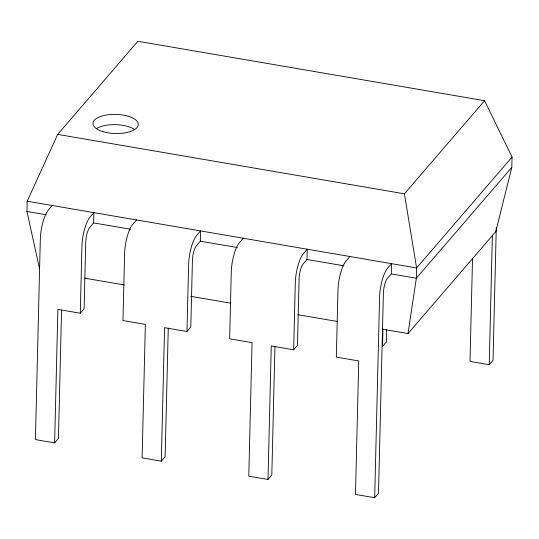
<?xml version="1.0" encoding="UTF-8"?>
<svg xmlns="http://www.w3.org/2000/svg" width="539" height="539" viewBox="0 0 539 539"><rect width="100%" height="100%" fill="white"/><g stroke="black" fill="none" stroke-linecap="round" stroke-linejoin="round"><path stroke-width="0.81" d="M39.569 268.846L26.95 211.477L27.199 201.209L57.68 134.386L137.863 41.267L484.581 100.692L512.05 157.092L511.801 167.359L495.806 231.581L407.989 333.567L382.292 329.167M52.27 205.507L48.456 209.941A22.665 6.724 -80.3 0 0 40.317 239.343L35.419 439.588L54.628 442.883L57.889 309.386L80.291 313.226L84.111 308.793L85.741 242.045A11.332 3.362 -80.3 0 1 89.811 227.337L93.624 222.903L93.88 212.636L90.06 217.069A22.665 6.724 -80.3 0 0 81.921 246.478L80.291 313.226M61.581 309.986L58.441 438.443L54.628 442.883M136.549 219.952L132.735 224.386A22.665 6.724 -80.3 0 0 124.597 253.788L122.966 320.537L145.368 324.377L142.107 457.874L161.309 461.162L164.57 327.672L186.972 331.512L190.793 327.079L192.423 260.33A11.332 3.362 -80.3 0 1 196.492 245.622L200.313 241.189L200.562 230.921L196.742 235.354A22.665 6.724 -80.3 0 0 188.603 264.764L186.972 331.512M168.269 328.271L165.129 456.728L161.309 461.162M243.237 238.238L239.417 242.671A22.665 6.724 -80.3 0 0 231.278 272.074L229.648 338.822L252.05 342.663L248.789 476.159L267.991 479.447L271.258 345.957L293.661 349.798L297.474 345.358L299.111 278.616A11.332 3.362 -80.3 0 1 303.174 263.908L306.994 259.475L307.243 249.207L303.43 253.64A22.665 6.724 -80.3 0 0 295.291 283.049L293.661 349.798M274.951 346.557L271.811 475.014L267.991 479.447M374.679 497.733L379.571 297.494A22.665 6.724 -80.3 0 1 387.709 268.085L391.53 263.652L391.274 273.92L387.46 278.353A11.332 3.362 -80.3 0 0 383.391 293.061L378.493 493.3L374.679 497.733L355.471 494.445L358.738 360.948L336.329 357.108L337.966 290.359A22.665 6.724 -80.3 0 1 346.099 260.957L349.919 256.524M382.966 328.79L382.535 346.422L386.355 341.989L386.658 329.396M472.541 258.147L470.015 361.42L489.217 364.708L493.037 360.274L496.284 227.337M489.217 364.708L492.383 235.139M407.989 333.567L416.344 278.218L416.6 267.95L404.405 193.811L484.581 100.692M512.05 157.092L416.6 267.95L27.199 201.209M511.801 167.359L416.344 278.218L391.274 273.92M57.68 134.386L404.405 193.811M26.95 211.477L46.361 214.805M93.624 222.903L130.559 229.237M200.313 241.189L237.241 247.522M306.994 259.475L343.922 265.808M84.697 278.158L124.482 284.976M190.799 296.342L230.591 303.161M297.737 314.675L337.529 321.493M96.744 128.403A22.665 9.581 1.4 0 1 134.737 129.643M102.727 131.583A22.665 9.581 1.4 0 0 138.213 125.196A22.665 9.581 1.4 0 0 105.94 115.103A22.665 9.581 1.4 0 0 102.727 131.583"/></g></svg>
